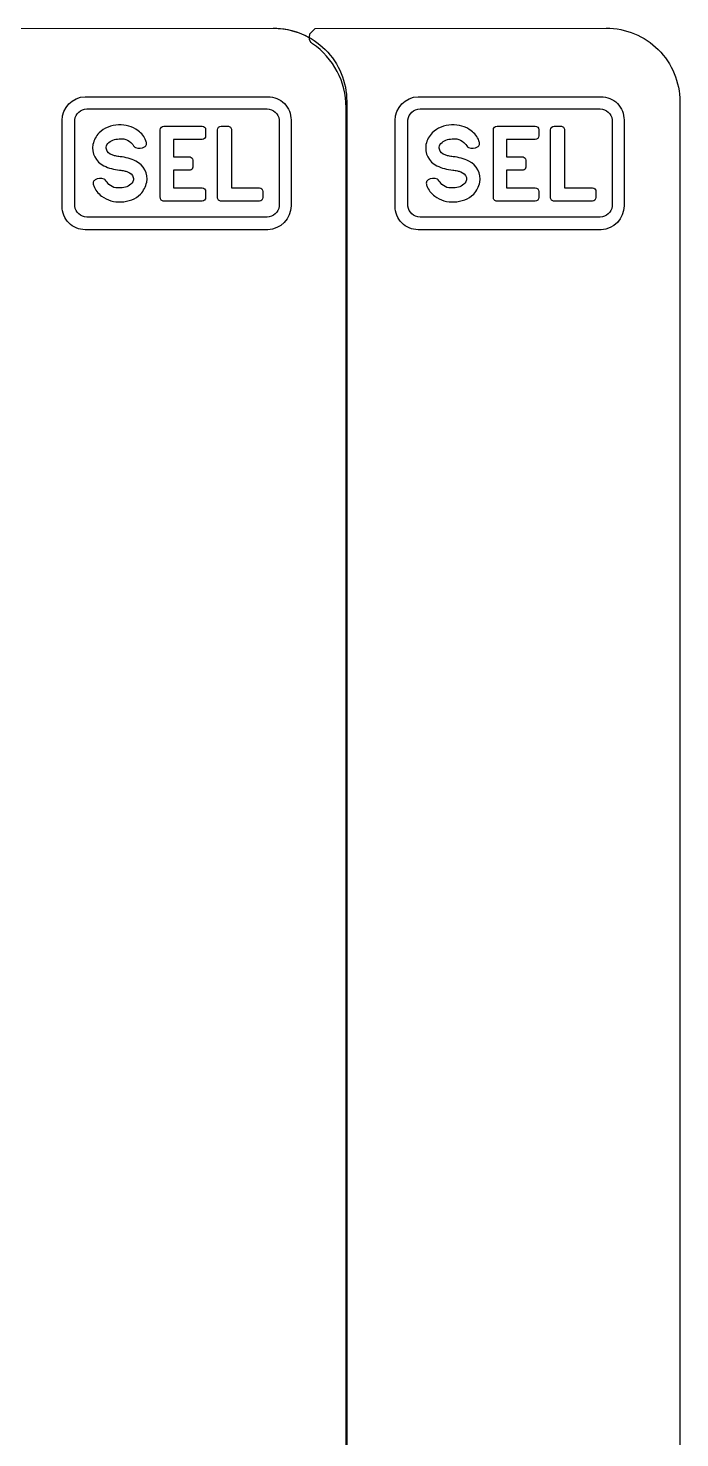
# Model space of a CAD drawing. Extents: x 1 to 47, y 1 to 35.
# Drawn here: x 22.311 to 24.056, y 13.423 to 17.201 of the extents above; entities that cross this region are included whole.
import ezdxf

# ---------------------------------------------------------------- set-up
doc = ezdxf.new("R2010")
doc.units = 0
doc.header["$MEASUREMENT"] = 0
for name, color, linetype in [('9_04__3__63_UNIVERSAL_BINA', 7, 'CONTINUOUS'), ('9_05__4__84_UNIVERSAL_BINA', 7, 'CONTINUOUS'), ('9_07__6__21_UNIVERSAL_BINA', 7, 'CONTINUOUS'), ('9_08__7__21_UNIVERSAL_BINA', 7, 'CONTINUOUS'), ('9_09__8__42_UNIVERSAL_BINA', 7, 'CONTINUOUS'), ('9_10__9__42_UNIVERSAL_BINA', 7, 'CONTINUOUS'), ('9_11__A__63_UNIVERSAL_BINA', 7, 'CONTINUOUS'), ('9_14__D__36_ELECTROMECHANI', 7, 'CONTINUOUS'), ('9_15__E__48_ELECTROMECHANI', 7, 'CONTINUOUS')]:
    doc.layers.add(name, color=color, linetype=linetype)

msp = doc.modelspace()

# ---------------------------------------------------------------- linework, layer by layer
at = {"layer": '9_04__3__63_UNIVERSAL_BINA'}
for points in [[(22.1729, 17.1851), (22.1878, 17.2), (22.9672, 17.2006, -0.414675), (23.164, 17.0039), (23.164, 9.8422, -0.414214), (22.9672, 9.6455), (22.1878, 9.6461), (22.1729, 9.661), (22.1721, 9.6707, -0.255751), (22.1804, 9.6872, 0.24751), (22.2703, 9.8577), (22.2703, 16.9884, 0.247426), (22.1804, 17.1589, -0.257485), (22.1721, 17.1754)], [(22.4633, 17.017), (22.953, 17.017, -0.41811), (23.0147, 16.9546), (23.0147, 16.7243, -0.404471), (22.953, 16.6606), (22.4633, 16.6606, -0.41811), (22.4017, 16.723), (22.4017, 16.9533, -0.404471)], [(22.9828, 16.9548), (22.9828, 16.7239, -0.387804), (22.9504, 16.6944), (22.9504, 16.6944), (22.4682, 16.6944, -0.387804), (22.4358, 16.7239), (22.4358, 16.7239), (22.4358, 16.9548, -0.387804), (22.4682, 16.9843), (22.4682, 16.9843), (22.9504, 16.9843, -0.387804), (22.9828, 16.9548)], [(22.5527, 16.9412, 0.192116), (22.5006, 16.9203, 0.12608), (22.4842, 16.8889, 0.336344), (22.5135, 16.832, 0.087668), (22.5558, 16.8203, -0.022201), (22.5682, 16.8183, -0.039737), (22.5772, 16.8156, -0.23043), (22.5924, 16.8006, -0.182747), (22.591, 16.7885, -0.221111), (22.5628, 16.773, -0.058363), (22.5453, 16.7727, -0.13415), (22.5269, 16.7818, 0.006668), (22.5168, 16.794, 0.085557), (22.5147, 16.7958, 0.231613), (22.4899, 16.7939, 0.170757), (22.4852, 16.7876, 0.118457), (22.4864, 16.7777, 0.153081), (22.5075, 16.7508, 0.186266), (22.5599, 16.7353, 0.192116), (22.612, 16.7562, 0.12608), (22.6283, 16.7876, 0.336344), (22.599, 16.8445, 0.087668), (22.5568, 16.8562, -0.022201), (22.5444, 16.8582, -0.039737), (22.5354, 16.861, -0.23043), (22.5201, 16.876, -0.182747), (22.5215, 16.888, -0.221111), (22.5498, 16.9035, -0.058363), (22.5672, 16.9039, -0.13415), (22.5856, 16.8947, 0.006668), (22.5958, 16.8825, 0.085557), (22.5978, 16.8807, 0.231613), (22.6226, 16.8826, 0.170757), (22.6273, 16.8889, 0.118457), (22.6261, 16.8988, 0.153081), (22.605, 16.9257, 0.186266)], [(22.6997, 16.8197), (22.6997, 16.7728), (22.7768, 16.7728, -0.424366), (22.786, 16.7632), (22.786, 16.7466, -0.404134), (22.7768, 16.737), (22.6744, 16.737, -0.432614), (22.6647, 16.7473), (22.6647, 16.9279, -0.396049), (22.6744, 16.9382), (22.7768, 16.9382, -0.424366), (22.786, 16.9286), (22.786, 16.912, -0.404134), (22.7768, 16.9024), (22.6997, 16.9024), (22.6997, 16.8555), (22.7448, 16.8555, -0.353971), (22.7515, 16.8472), (22.7515, 16.8472), (22.7515, 16.828, -0.353971), (22.7448, 16.8197)], [(22.8277, 16.9382), (22.8453, 16.9382, -0.432614), (22.855, 16.9279), (22.855, 16.7728), (22.93, 16.7728, -0.424366), (22.9393, 16.7632), (22.9393, 16.7466, -0.404134), (22.93, 16.737), (22.8277, 16.737, -0.432614), (22.818, 16.7473), (22.818, 16.9279, -0.396049)]]:
    msp.add_lwpolyline(points, format="xyb", close=True, dxfattribs=at)
at = {"layer": '9_05__4__84_UNIVERSAL_BINA'}
msp.add_lwpolyline([(23.0641, 9.671, -0.129482), (22.9672, 9.6455), (22.1878, 9.6461), (22.1729, 9.661), (22.1721, 9.6707, -0.255751), (22.1804, 9.6872, 0.24751), (22.2703, 9.8577), (22.2703, 16.9884, 0.247426), (22.1804, 17.1589, -0.257485), (22.1721, 17.1754), (22.1729, 17.1851), (22.1878, 17.2), (22.9672, 17.2006, -0.129566), (23.0641, 17.1751, -0.129566)], format="xyb", dxfattribs=at)
for points in [[(23.0649, 17.1851), (23.0798, 17.2), (23.8592, 17.2006, -0.414675), (24.056, 17.0039), (24.056, 9.8422, -0.414214), (23.8592, 9.6455), (23.0798, 9.6461), (23.0649, 9.661), (23.0641, 9.6707, -0.255751), (23.0724, 9.6872, 0.24751), (23.1623, 9.8577), (23.1623, 16.9884, 0.247426), (23.0724, 17.1589, -0.257485), (23.0641, 17.1754)], [(22.4633, 17.017), (22.953, 17.017, -0.41811), (23.0147, 16.9546), (23.0147, 16.7243, -0.404471), (22.953, 16.6606), (22.4633, 16.6606, -0.41811), (22.4017, 16.723), (22.4017, 16.9533, -0.404471)], [(23.3553, 17.017), (23.845, 17.017, -0.41811), (23.9067, 16.9546), (23.9067, 16.7243, -0.404471), (23.845, 16.6606), (23.3553, 16.6606, -0.41811), (23.2937, 16.723), (23.2937, 16.9533, -0.404471)], [(22.9828, 16.9548), (22.9828, 16.7239, -0.387804), (22.9504, 16.6944), (22.9504, 16.6944), (22.4682, 16.6944, -0.387804), (22.4358, 16.7239), (22.4358, 16.7239), (22.4358, 16.9548, -0.387804), (22.4682, 16.9843), (22.4682, 16.9843), (22.9504, 16.9843, -0.387804), (22.9828, 16.9548)], [(23.8748, 16.9548), (23.8748, 16.7239, -0.387804), (23.8424, 16.6944), (23.8424, 16.6944), (23.3602, 16.6944, -0.387804), (23.3278, 16.7239), (23.3278, 16.7239), (23.3278, 16.9548, -0.387804), (23.3602, 16.9843), (23.3602, 16.9843), (23.8424, 16.9843, -0.387804), (23.8748, 16.9548)], [(22.5527, 16.9412, 0.192116), (22.5006, 16.9203, 0.12608), (22.4842, 16.8889, 0.336344), (22.5135, 16.832, 0.087668), (22.5558, 16.8203, -0.022201), (22.5682, 16.8183, -0.039737), (22.5772, 16.8156, -0.23043), (22.5924, 16.8006, -0.182747), (22.591, 16.7885, -0.221111), (22.5628, 16.773, -0.058363), (22.5453, 16.7727, -0.13415), (22.5269, 16.7818, 0.006668), (22.5168, 16.794, 0.085557), (22.5147, 16.7958, 0.231613), (22.4899, 16.7939, 0.170757), (22.4852, 16.7876, 0.118457), (22.4864, 16.7777, 0.153081), (22.5075, 16.7508, 0.186266), (22.5599, 16.7353, 0.192116), (22.612, 16.7562, 0.12608), (22.6283, 16.7876, 0.336344), (22.599, 16.8445, 0.087668), (22.5568, 16.8562, -0.022201), (22.5444, 16.8582, -0.039737), (22.5354, 16.861, -0.23043), (22.5201, 16.876, -0.182747), (22.5215, 16.888, -0.221111), (22.5498, 16.9035, -0.058363), (22.5672, 16.9039, -0.13415), (22.5856, 16.8947, 0.006668), (22.5958, 16.8825, 0.085557), (22.5978, 16.8807, 0.231613), (22.6226, 16.8826, 0.170757), (22.6273, 16.8889, 0.118457), (22.6261, 16.8988, 0.153081), (22.605, 16.9257, 0.186266)], [(22.6997, 16.8197), (22.6997, 16.7728), (22.7768, 16.7728, -0.424366), (22.786, 16.7632), (22.786, 16.7466, -0.404134), (22.7768, 16.737), (22.6744, 16.737, -0.432614), (22.6647, 16.7473), (22.6647, 16.9279, -0.396049), (22.6744, 16.9382), (22.7768, 16.9382, -0.424366), (22.786, 16.9286), (22.786, 16.912, -0.404134), (22.7768, 16.9024), (22.6997, 16.9024), (22.6997, 16.8555), (22.7448, 16.8555, -0.353971), (22.7515, 16.8472), (22.7515, 16.8472), (22.7515, 16.828, -0.353971), (22.7448, 16.8197)], [(22.8277, 16.9382), (22.8453, 16.9382, -0.432614), (22.855, 16.9279), (22.855, 16.7728), (22.93, 16.7728, -0.424366), (22.9393, 16.7632), (22.9393, 16.7466, -0.404134), (22.93, 16.737), (22.8277, 16.737, -0.432614), (22.818, 16.7473), (22.818, 16.9279, -0.396049)], [(23.4447, 16.9412, 0.192116), (23.3926, 16.9203, 0.12608), (23.3762, 16.8889, 0.336344), (23.4055, 16.832, 0.087668), (23.4478, 16.8203, -0.022201), (23.4602, 16.8183, -0.039737), (23.4692, 16.8156, -0.23043), (23.4844, 16.8006, -0.182747), (23.483, 16.7885, -0.221111), (23.4548, 16.773, -0.058363), (23.4373, 16.7727, -0.13415), (23.4189, 16.7818, 0.006668), (23.4088, 16.794, 0.085557), (23.4067, 16.7958, 0.231613), (23.3819, 16.7939, 0.170757), (23.3772, 16.7876, 0.118457), (23.3784, 16.7777, 0.153081), (23.3995, 16.7508, 0.186266), (23.4519, 16.7353, 0.192116), (23.504, 16.7562, 0.12608), (23.5203, 16.7876, 0.336344), (23.491, 16.8445, 0.087668), (23.4488, 16.8562, -0.022201), (23.4364, 16.8582, -0.039737), (23.4274, 16.861, -0.23043), (23.4121, 16.876, -0.182747), (23.4135, 16.888, -0.221111), (23.4418, 16.9035, -0.058363), (23.4592, 16.9039, -0.13415), (23.4776, 16.8947, 0.006668), (23.4878, 16.8825, 0.085557), (23.4898, 16.8807, 0.231613), (23.5146, 16.8826, 0.170757), (23.5193, 16.8889, 0.118457), (23.5181, 16.8988, 0.153081), (23.497, 16.9257, 0.186266)], [(23.5917, 16.8197), (23.5917, 16.7728), (23.6688, 16.7728, -0.424366), (23.678, 16.7632), (23.678, 16.7466, -0.404134), (23.6688, 16.737), (23.5664, 16.737, -0.432614), (23.5567, 16.7473), (23.5567, 16.9279, -0.396049), (23.5664, 16.9382), (23.6688, 16.9382, -0.424366), (23.678, 16.9286), (23.678, 16.912, -0.404134), (23.6688, 16.9024), (23.5917, 16.9024), (23.5917, 16.8555), (23.6368, 16.8555, -0.353971), (23.6435, 16.8472), (23.6435, 16.8472), (23.6435, 16.828, -0.353971), (23.6368, 16.8197)], [(23.7197, 16.9382), (23.7373, 16.9382, -0.432614), (23.747, 16.9279), (23.747, 16.7728), (23.822, 16.7728, -0.424366), (23.8313, 16.7632), (23.8313, 16.7466, -0.404134), (23.822, 16.737), (23.7197, 16.737, -0.432614), (23.71, 16.7473), (23.71, 16.9279, -0.396049)]]:
    msp.add_lwpolyline(points, format="xyb", close=True, dxfattribs=at)
at = {"layer": '9_07__6__21_UNIVERSAL_BINA'}
for points in [[(22.1729, 17.1851), (22.1878, 17.2), (22.9672, 17.2006, -0.414675), (23.164, 17.0039), (23.164, 9.8422, -0.414214), (22.9672, 9.6455), (22.1878, 9.6461), (22.1729, 9.661), (22.1721, 9.6707, -0.255751), (22.1804, 9.6872, 0.24751), (22.2703, 9.8577), (22.2703, 16.9884, 0.247426), (22.1804, 17.1589, -0.257485), (22.1721, 17.1754)], [(22.4633, 17.017), (22.953, 17.017, -0.41811), (23.0147, 16.9546), (23.0147, 16.7243, -0.404471), (22.953, 16.6606), (22.4633, 16.6606, -0.41811), (22.4017, 16.723), (22.4017, 16.9533, -0.404471)], [(22.9828, 16.9548), (22.9828, 16.7239, -0.387804), (22.9504, 16.6944), (22.9504, 16.6944), (22.4682, 16.6944, -0.387804), (22.4358, 16.7239), (22.4358, 16.7239), (22.4358, 16.9548, -0.387804), (22.4682, 16.9843), (22.4682, 16.9843), (22.9504, 16.9843, -0.387804), (22.9828, 16.9548)], [(22.5527, 16.9412, 0.192116), (22.5006, 16.9203, 0.12608), (22.4842, 16.8889, 0.336344), (22.5135, 16.832, 0.087668), (22.5558, 16.8203, -0.022201), (22.5682, 16.8183, -0.039737), (22.5772, 16.8156, -0.23043), (22.5924, 16.8006, -0.182747), (22.591, 16.7885, -0.221111), (22.5628, 16.773, -0.058363), (22.5453, 16.7727, -0.13415), (22.5269, 16.7818, 0.006668), (22.5168, 16.794, 0.085557), (22.5147, 16.7958, 0.231613), (22.4899, 16.7939, 0.170757), (22.4852, 16.7876, 0.118457), (22.4864, 16.7777, 0.153081), (22.5075, 16.7508, 0.186266), (22.5599, 16.7353, 0.192116), (22.612, 16.7562, 0.12608), (22.6283, 16.7876, 0.336344), (22.599, 16.8445, 0.087668), (22.5568, 16.8562, -0.022201), (22.5444, 16.8582, -0.039737), (22.5354, 16.861, -0.23043), (22.5201, 16.876, -0.182747), (22.5215, 16.888, -0.221111), (22.5498, 16.9035, -0.058363), (22.5672, 16.9039, -0.13415), (22.5856, 16.8947, 0.006668), (22.5958, 16.8825, 0.085557), (22.5978, 16.8807, 0.231613), (22.6226, 16.8826, 0.170757), (22.6273, 16.8889, 0.118457), (22.6261, 16.8988, 0.153081), (22.605, 16.9257, 0.186266)], [(22.6997, 16.8197), (22.6997, 16.7728), (22.7768, 16.7728, -0.424366), (22.786, 16.7632), (22.786, 16.7466, -0.404134), (22.7768, 16.737), (22.6744, 16.737, -0.432614), (22.6647, 16.7473), (22.6647, 16.9279, -0.396049), (22.6744, 16.9382), (22.7768, 16.9382, -0.424366), (22.786, 16.9286), (22.786, 16.912, -0.404134), (22.7768, 16.9024), (22.6997, 16.9024), (22.6997, 16.8555), (22.7448, 16.8555, -0.353971), (22.7515, 16.8472), (22.7515, 16.8472), (22.7515, 16.828, -0.353971), (22.7448, 16.8197)], [(22.8277, 16.9382), (22.8453, 16.9382, -0.432614), (22.855, 16.9279), (22.855, 16.7728), (22.93, 16.7728, -0.424366), (22.9393, 16.7632), (22.9393, 16.7466, -0.404134), (22.93, 16.737), (22.8277, 16.737, -0.432614), (22.818, 16.7473), (22.818, 16.9279, -0.396049)]]:
    msp.add_lwpolyline(points, format="xyb", close=True, dxfattribs=at)
at = {"layer": '9_08__7__21_UNIVERSAL_BINA'}
msp.add_lwpolyline([(23.0641, 9.671, -0.129482), (22.9672, 9.6455), (22.1878, 9.6461), (22.1729, 9.661), (22.1721, 9.6707, -0.255751), (22.1804, 9.6872, 0.24751), (22.2703, 9.8577), (22.2703, 16.9884, 0.247426), (22.1804, 17.1589, -0.257485), (22.1721, 17.1754), (22.1729, 17.1851), (22.1878, 17.2), (22.9672, 17.2006, -0.129566), (23.0641, 17.1751, -0.129566)], format="xyb", dxfattribs=at)
for points in [[(23.0649, 17.1851), (23.0798, 17.2), (23.8592, 17.2006, -0.414675), (24.056, 17.0039), (24.056, 9.8422, -0.414214), (23.8592, 9.6455), (23.0798, 9.6461), (23.0649, 9.661), (23.0641, 9.6707, -0.255751), (23.0724, 9.6872, 0.24751), (23.1623, 9.8577), (23.1623, 16.9884, 0.247426), (23.0724, 17.1589, -0.257485), (23.0641, 17.1754)], [(22.4633, 17.017), (22.953, 17.017, -0.41811), (23.0147, 16.9546), (23.0147, 16.7243, -0.404471), (22.953, 16.6606), (22.4633, 16.6606, -0.41811), (22.4017, 16.723), (22.4017, 16.9533, -0.404471)], [(23.3553, 17.017), (23.845, 17.017, -0.41811), (23.9067, 16.9546), (23.9067, 16.7243, -0.404471), (23.845, 16.6606), (23.3553, 16.6606, -0.41811), (23.2937, 16.723), (23.2937, 16.9533, -0.404471)], [(22.9828, 16.9548), (22.9828, 16.7239, -0.387804), (22.9504, 16.6944), (22.9504, 16.6944), (22.4682, 16.6944, -0.387804), (22.4358, 16.7239), (22.4358, 16.7239), (22.4358, 16.9548, -0.387804), (22.4682, 16.9843), (22.4682, 16.9843), (22.9504, 16.9843, -0.387804), (22.9828, 16.9548)], [(23.8748, 16.9548), (23.8748, 16.7239, -0.387804), (23.8424, 16.6944), (23.8424, 16.6944), (23.3602, 16.6944, -0.387804), (23.3278, 16.7239), (23.3278, 16.7239), (23.3278, 16.9548, -0.387804), (23.3602, 16.9843), (23.3602, 16.9843), (23.8424, 16.9843, -0.387804), (23.8748, 16.9548)], [(22.5527, 16.9412, 0.192116), (22.5006, 16.9203, 0.12608), (22.4842, 16.8889, 0.336344), (22.5135, 16.832, 0.087668), (22.5558, 16.8203, -0.022201), (22.5682, 16.8183, -0.039737), (22.5772, 16.8156, -0.23043), (22.5924, 16.8006, -0.182747), (22.591, 16.7885, -0.221111), (22.5628, 16.773, -0.058363), (22.5453, 16.7727, -0.13415), (22.5269, 16.7818, 0.006668), (22.5168, 16.794, 0.085557), (22.5147, 16.7958, 0.231613), (22.4899, 16.7939, 0.170757), (22.4852, 16.7876, 0.118457), (22.4864, 16.7777, 0.153081), (22.5075, 16.7508, 0.186266), (22.5599, 16.7353, 0.192116), (22.612, 16.7562, 0.12608), (22.6283, 16.7876, 0.336344), (22.599, 16.8445, 0.087668), (22.5568, 16.8562, -0.022201), (22.5444, 16.8582, -0.039737), (22.5354, 16.861, -0.23043), (22.5201, 16.876, -0.182747), (22.5215, 16.888, -0.221111), (22.5498, 16.9035, -0.058363), (22.5672, 16.9039, -0.13415), (22.5856, 16.8947, 0.006668), (22.5958, 16.8825, 0.085557), (22.5978, 16.8807, 0.231613), (22.6226, 16.8826, 0.170757), (22.6273, 16.8889, 0.118457), (22.6261, 16.8988, 0.153081), (22.605, 16.9257, 0.186266)], [(22.6997, 16.8197), (22.6997, 16.7728), (22.7768, 16.7728, -0.424366), (22.786, 16.7632), (22.786, 16.7466, -0.404134), (22.7768, 16.737), (22.6744, 16.737, -0.432614), (22.6647, 16.7473), (22.6647, 16.9279, -0.396049), (22.6744, 16.9382), (22.7768, 16.9382, -0.424366), (22.786, 16.9286), (22.786, 16.912, -0.404134), (22.7768, 16.9024), (22.6997, 16.9024), (22.6997, 16.8555), (22.7448, 16.8555, -0.353971), (22.7515, 16.8472), (22.7515, 16.8472), (22.7515, 16.828, -0.353971), (22.7448, 16.8197)], [(22.8277, 16.9382), (22.8453, 16.9382, -0.432614), (22.855, 16.9279), (22.855, 16.7728), (22.93, 16.7728, -0.424366), (22.9393, 16.7632), (22.9393, 16.7466, -0.404134), (22.93, 16.737), (22.8277, 16.737, -0.432614), (22.818, 16.7473), (22.818, 16.9279, -0.396049)], [(23.4447, 16.9412, 0.192116), (23.3926, 16.9203, 0.12608), (23.3762, 16.8889, 0.336344), (23.4055, 16.832, 0.087668), (23.4478, 16.8203, -0.022201), (23.4602, 16.8183, -0.039737), (23.4692, 16.8156, -0.23043), (23.4844, 16.8006, -0.182747), (23.483, 16.7885, -0.221111), (23.4548, 16.773, -0.058363), (23.4373, 16.7727, -0.13415), (23.4189, 16.7818, 0.006668), (23.4088, 16.794, 0.085557), (23.4067, 16.7958, 0.231613), (23.3819, 16.7939, 0.170757), (23.3772, 16.7876, 0.118457), (23.3784, 16.7777, 0.153081), (23.3995, 16.7508, 0.186266), (23.4519, 16.7353, 0.192116), (23.504, 16.7562, 0.12608), (23.5203, 16.7876, 0.336344), (23.491, 16.8445, 0.087668), (23.4488, 16.8562, -0.022201), (23.4364, 16.8582, -0.039737), (23.4274, 16.861, -0.23043), (23.4121, 16.876, -0.182747), (23.4135, 16.888, -0.221111), (23.4418, 16.9035, -0.058363), (23.4592, 16.9039, -0.13415), (23.4776, 16.8947, 0.006668), (23.4878, 16.8825, 0.085557), (23.4898, 16.8807, 0.231613), (23.5146, 16.8826, 0.170757), (23.5193, 16.8889, 0.118457), (23.5181, 16.8988, 0.153081), (23.497, 16.9257, 0.186266)], [(23.5917, 16.8197), (23.5917, 16.7728), (23.6688, 16.7728, -0.424366), (23.678, 16.7632), (23.678, 16.7466, -0.404134), (23.6688, 16.737), (23.5664, 16.737, -0.432614), (23.5567, 16.7473), (23.5567, 16.9279, -0.396049), (23.5664, 16.9382), (23.6688, 16.9382, -0.424366), (23.678, 16.9286), (23.678, 16.912, -0.404134), (23.6688, 16.9024), (23.5917, 16.9024), (23.5917, 16.8555), (23.6368, 16.8555, -0.353971), (23.6435, 16.8472), (23.6435, 16.8472), (23.6435, 16.828, -0.353971), (23.6368, 16.8197)], [(23.7197, 16.9382), (23.7373, 16.9382, -0.432614), (23.747, 16.9279), (23.747, 16.7728), (23.822, 16.7728, -0.424366), (23.8313, 16.7632), (23.8313, 16.7466, -0.404134), (23.822, 16.737), (23.7197, 16.737, -0.432614), (23.71, 16.7473), (23.71, 16.9279, -0.396049)]]:
    msp.add_lwpolyline(points, format="xyb", close=True, dxfattribs=at)
at = {"layer": '9_09__8__42_UNIVERSAL_BINA'}
for points in [[(22.1729, 17.1851), (22.1878, 17.2), (22.9672, 17.2006, -0.414675), (23.164, 17.0039), (23.164, 9.8422, -0.414214), (22.9672, 9.6455), (22.1878, 9.6461), (22.1729, 9.661), (22.1721, 9.6707, -0.255751), (22.1804, 9.6872, 0.24751), (22.2703, 9.8577), (22.2703, 16.9884, 0.247426), (22.1804, 17.1589, -0.257485), (22.1721, 17.1754)], [(22.4633, 17.017), (22.953, 17.017, -0.41811), (23.0147, 16.9546), (23.0147, 16.7243, -0.404471), (22.953, 16.6606), (22.4633, 16.6606, -0.41811), (22.4017, 16.723), (22.4017, 16.9533, -0.404471)], [(22.9828, 16.9548), (22.9828, 16.7239, -0.387804), (22.9504, 16.6944), (22.9504, 16.6944), (22.4682, 16.6944, -0.387804), (22.4358, 16.7239), (22.4358, 16.7239), (22.4358, 16.9548, -0.387804), (22.4682, 16.9843), (22.4682, 16.9843), (22.9504, 16.9843, -0.387804), (22.9828, 16.9548)], [(22.5527, 16.9412, 0.192116), (22.5006, 16.9203, 0.12608), (22.4842, 16.8889, 0.336344), (22.5135, 16.832, 0.087668), (22.5558, 16.8203, -0.022201), (22.5682, 16.8183, -0.039737), (22.5772, 16.8156, -0.23043), (22.5924, 16.8006, -0.182747), (22.591, 16.7885, -0.221111), (22.5628, 16.773, -0.058363), (22.5453, 16.7727, -0.13415), (22.5269, 16.7818, 0.006668), (22.5168, 16.794, 0.085557), (22.5147, 16.7958, 0.231613), (22.4899, 16.7939, 0.170757), (22.4852, 16.7876, 0.118457), (22.4864, 16.7777, 0.153081), (22.5075, 16.7508, 0.186266), (22.5599, 16.7353, 0.192116), (22.612, 16.7562, 0.12608), (22.6283, 16.7876, 0.336344), (22.599, 16.8445, 0.087668), (22.5568, 16.8562, -0.022201), (22.5444, 16.8582, -0.039737), (22.5354, 16.861, -0.23043), (22.5201, 16.876, -0.182747), (22.5215, 16.888, -0.221111), (22.5498, 16.9035, -0.058363), (22.5672, 16.9039, -0.13415), (22.5856, 16.8947, 0.006668), (22.5958, 16.8825, 0.085557), (22.5978, 16.8807, 0.231613), (22.6226, 16.8826, 0.170757), (22.6273, 16.8889, 0.118457), (22.6261, 16.8988, 0.153081), (22.605, 16.9257, 0.186266)], [(22.6997, 16.8197), (22.6997, 16.7728), (22.7768, 16.7728, -0.424366), (22.786, 16.7632), (22.786, 16.7466, -0.404134), (22.7768, 16.737), (22.6744, 16.737, -0.432614), (22.6647, 16.7473), (22.6647, 16.9279, -0.396049), (22.6744, 16.9382), (22.7768, 16.9382, -0.424366), (22.786, 16.9286), (22.786, 16.912, -0.404134), (22.7768, 16.9024), (22.6997, 16.9024), (22.6997, 16.8555), (22.7448, 16.8555, -0.353971), (22.7515, 16.8472), (22.7515, 16.8472), (22.7515, 16.828, -0.353971), (22.7448, 16.8197)], [(22.8277, 16.9382), (22.8453, 16.9382, -0.432614), (22.855, 16.9279), (22.855, 16.7728), (22.93, 16.7728, -0.424366), (22.9393, 16.7632), (22.9393, 16.7466, -0.404134), (22.93, 16.737), (22.8277, 16.737, -0.432614), (22.818, 16.7473), (22.818, 16.9279, -0.396049)]]:
    msp.add_lwpolyline(points, format="xyb", close=True, dxfattribs=at)
at = {"layer": '9_10__9__42_UNIVERSAL_BINA'}
msp.add_lwpolyline([(23.0641, 9.671, -0.129482), (22.9672, 9.6455), (22.1878, 9.6461), (22.1729, 9.661), (22.1721, 9.6707, -0.255751), (22.1804, 9.6872, 0.24751), (22.2703, 9.8577), (22.2703, 16.9884, 0.247426), (22.1804, 17.1589, -0.257485), (22.1721, 17.1754), (22.1729, 17.1851), (22.1878, 17.2), (22.9672, 17.2006, -0.129566), (23.0641, 17.1751, -0.129566)], format="xyb", dxfattribs=at)
for points in [[(23.0649, 17.1851), (23.0798, 17.2), (23.8592, 17.2006, -0.414675), (24.056, 17.0039), (24.056, 9.8422, -0.414214), (23.8592, 9.6455), (23.0798, 9.6461), (23.0649, 9.661), (23.0641, 9.6707, -0.255751), (23.0724, 9.6872, 0.24751), (23.1623, 9.8577), (23.1623, 16.9884, 0.247426), (23.0724, 17.1589, -0.257485), (23.0641, 17.1754)], [(22.4633, 17.017), (22.953, 17.017, -0.41811), (23.0147, 16.9546), (23.0147, 16.7243, -0.404471), (22.953, 16.6606), (22.4633, 16.6606, -0.41811), (22.4017, 16.723), (22.4017, 16.9533, -0.404471)], [(23.3553, 17.017), (23.845, 17.017, -0.41811), (23.9067, 16.9546), (23.9067, 16.7243, -0.404471), (23.845, 16.6606), (23.3553, 16.6606, -0.41811), (23.2937, 16.723), (23.2937, 16.9533, -0.404471)], [(22.9828, 16.9548), (22.9828, 16.7239, -0.387804), (22.9504, 16.6944), (22.9504, 16.6944), (22.4682, 16.6944, -0.387804), (22.4358, 16.7239), (22.4358, 16.7239), (22.4358, 16.9548, -0.387804), (22.4682, 16.9843), (22.4682, 16.9843), (22.9504, 16.9843, -0.387804), (22.9828, 16.9548)], [(23.8748, 16.9548), (23.8748, 16.7239, -0.387804), (23.8424, 16.6944), (23.8424, 16.6944), (23.3602, 16.6944, -0.387804), (23.3278, 16.7239), (23.3278, 16.7239), (23.3278, 16.9548, -0.387804), (23.3602, 16.9843), (23.3602, 16.9843), (23.8424, 16.9843, -0.387804), (23.8748, 16.9548)], [(22.5527, 16.9412, 0.192116), (22.5006, 16.9203, 0.12608), (22.4842, 16.8889, 0.336344), (22.5135, 16.832, 0.087668), (22.5558, 16.8203, -0.022201), (22.5682, 16.8183, -0.039737), (22.5772, 16.8156, -0.23043), (22.5924, 16.8006, -0.182747), (22.591, 16.7885, -0.221111), (22.5628, 16.773, -0.058363), (22.5453, 16.7727, -0.13415), (22.5269, 16.7818, 0.006668), (22.5168, 16.794, 0.085557), (22.5147, 16.7958, 0.231613), (22.4899, 16.7939, 0.170757), (22.4852, 16.7876, 0.118457), (22.4864, 16.7777, 0.153081), (22.5075, 16.7508, 0.186266), (22.5599, 16.7353, 0.192116), (22.612, 16.7562, 0.12608), (22.6283, 16.7876, 0.336344), (22.599, 16.8445, 0.087668), (22.5568, 16.8562, -0.022201), (22.5444, 16.8582, -0.039737), (22.5354, 16.861, -0.23043), (22.5201, 16.876, -0.182747), (22.5215, 16.888, -0.221111), (22.5498, 16.9035, -0.058363), (22.5672, 16.9039, -0.13415), (22.5856, 16.8947, 0.006668), (22.5958, 16.8825, 0.085557), (22.5978, 16.8807, 0.231613), (22.6226, 16.8826, 0.170757), (22.6273, 16.8889, 0.118457), (22.6261, 16.8988, 0.153081), (22.605, 16.9257, 0.186266)], [(22.6997, 16.8197), (22.6997, 16.7728), (22.7768, 16.7728, -0.424366), (22.786, 16.7632), (22.786, 16.7466, -0.404134), (22.7768, 16.737), (22.6744, 16.737, -0.432614), (22.6647, 16.7473), (22.6647, 16.9279, -0.396049), (22.6744, 16.9382), (22.7768, 16.9382, -0.424366), (22.786, 16.9286), (22.786, 16.912, -0.404134), (22.7768, 16.9024), (22.6997, 16.9024), (22.6997, 16.8555), (22.7448, 16.8555, -0.353971), (22.7515, 16.8472), (22.7515, 16.8472), (22.7515, 16.828, -0.353971), (22.7448, 16.8197)], [(22.8277, 16.9382), (22.8453, 16.9382, -0.432614), (22.855, 16.9279), (22.855, 16.7728), (22.93, 16.7728, -0.424366), (22.9393, 16.7632), (22.9393, 16.7466, -0.404134), (22.93, 16.737), (22.8277, 16.737, -0.432614), (22.818, 16.7473), (22.818, 16.9279, -0.396049)], [(23.4447, 16.9412, 0.192116), (23.3926, 16.9203, 0.12608), (23.3762, 16.8889, 0.336344), (23.4055, 16.832, 0.087668), (23.4478, 16.8203, -0.022201), (23.4602, 16.8183, -0.039737), (23.4692, 16.8156, -0.23043), (23.4844, 16.8006, -0.182747), (23.483, 16.7885, -0.221111), (23.4548, 16.773, -0.058363), (23.4373, 16.7727, -0.13415), (23.4189, 16.7818, 0.006668), (23.4088, 16.794, 0.085557), (23.4067, 16.7958, 0.231613), (23.3819, 16.7939, 0.170757), (23.3772, 16.7876, 0.118457), (23.3784, 16.7777, 0.153081), (23.3995, 16.7508, 0.186266), (23.4519, 16.7353, 0.192116), (23.504, 16.7562, 0.12608), (23.5203, 16.7876, 0.336344), (23.491, 16.8445, 0.087668), (23.4488, 16.8562, -0.022201), (23.4364, 16.8582, -0.039737), (23.4274, 16.861, -0.23043), (23.4121, 16.876, -0.182747), (23.4135, 16.888, -0.221111), (23.4418, 16.9035, -0.058363), (23.4592, 16.9039, -0.13415), (23.4776, 16.8947, 0.006668), (23.4878, 16.8825, 0.085557), (23.4898, 16.8807, 0.231613), (23.5146, 16.8826, 0.170757), (23.5193, 16.8889, 0.118457), (23.5181, 16.8988, 0.153081), (23.497, 16.9257, 0.186266)], [(23.5917, 16.8197), (23.5917, 16.7728), (23.6688, 16.7728, -0.424366), (23.678, 16.7632), (23.678, 16.7466, -0.404134), (23.6688, 16.737), (23.5664, 16.737, -0.432614), (23.5567, 16.7473), (23.5567, 16.9279, -0.396049), (23.5664, 16.9382), (23.6688, 16.9382, -0.424366), (23.678, 16.9286), (23.678, 16.912, -0.404134), (23.6688, 16.9024), (23.5917, 16.9024), (23.5917, 16.8555), (23.6368, 16.8555, -0.353971), (23.6435, 16.8472), (23.6435, 16.8472), (23.6435, 16.828, -0.353971), (23.6368, 16.8197)], [(23.7197, 16.9382), (23.7373, 16.9382, -0.432614), (23.747, 16.9279), (23.747, 16.7728), (23.822, 16.7728, -0.424366), (23.8313, 16.7632), (23.8313, 16.7466, -0.404134), (23.822, 16.737), (23.7197, 16.737, -0.432614), (23.71, 16.7473), (23.71, 16.9279, -0.396049)]]:
    msp.add_lwpolyline(points, format="xyb", close=True, dxfattribs=at)
at = {"layer": '9_11__A__63_UNIVERSAL_BINA'}
msp.add_lwpolyline([(23.0641, 9.671, -0.129482), (22.9672, 9.6455), (22.1878, 9.6461), (22.1729, 9.661), (22.1721, 9.6707, -0.255751), (22.1804, 9.6872, 0.24751), (22.2703, 9.8577), (22.2703, 16.9884, 0.247426), (22.1804, 17.1589, -0.257485), (22.1721, 17.1754), (22.1729, 17.1851), (22.1878, 17.2), (22.9672, 17.2006, -0.129566), (23.0641, 17.1751, -0.129566)], format="xyb", dxfattribs=at)
for points in [[(23.0649, 17.1851), (23.0798, 17.2), (23.8592, 17.2006, -0.414675), (24.056, 17.0039), (24.056, 9.8422, -0.414214), (23.8592, 9.6455), (23.0798, 9.6461), (23.0649, 9.661), (23.0641, 9.6707, -0.255751), (23.0724, 9.6872, 0.24751), (23.1623, 9.8577), (23.1623, 16.9884, 0.247426), (23.0724, 17.1589, -0.257485), (23.0641, 17.1754)], [(22.4633, 17.017), (22.953, 17.017, -0.41811), (23.0147, 16.9546), (23.0147, 16.7243, -0.404471), (22.953, 16.6606), (22.4633, 16.6606, -0.41811), (22.4017, 16.723), (22.4017, 16.9533, -0.404471)], [(23.3553, 17.017), (23.845, 17.017, -0.41811), (23.9067, 16.9546), (23.9067, 16.7243, -0.404471), (23.845, 16.6606), (23.3553, 16.6606, -0.41811), (23.2937, 16.723), (23.2937, 16.9533, -0.404471)], [(22.9828, 16.9548), (22.9828, 16.7239, -0.387804), (22.9504, 16.6944), (22.9504, 16.6944), (22.4682, 16.6944, -0.387804), (22.4358, 16.7239), (22.4358, 16.7239), (22.4358, 16.9548, -0.387804), (22.4682, 16.9843), (22.4682, 16.9843), (22.9504, 16.9843, -0.387804), (22.9828, 16.9548)], [(23.8748, 16.9548), (23.8748, 16.7239, -0.387804), (23.8424, 16.6944), (23.8424, 16.6944), (23.3602, 16.6944, -0.387804), (23.3278, 16.7239), (23.3278, 16.7239), (23.3278, 16.9548, -0.387804), (23.3602, 16.9843), (23.3602, 16.9843), (23.8424, 16.9843, -0.387804), (23.8748, 16.9548)], [(22.5527, 16.9412, 0.192116), (22.5006, 16.9203, 0.12608), (22.4842, 16.8889, 0.336344), (22.5135, 16.832, 0.087668), (22.5558, 16.8203, -0.022201), (22.5682, 16.8183, -0.039737), (22.5772, 16.8156, -0.23043), (22.5924, 16.8006, -0.182747), (22.591, 16.7885, -0.221111), (22.5628, 16.773, -0.058363), (22.5453, 16.7727, -0.13415), (22.5269, 16.7818, 0.006668), (22.5168, 16.794, 0.085557), (22.5147, 16.7958, 0.231613), (22.4899, 16.7939, 0.170757), (22.4852, 16.7876, 0.118457), (22.4864, 16.7777, 0.153081), (22.5075, 16.7508, 0.186266), (22.5599, 16.7353, 0.192116), (22.612, 16.7562, 0.12608), (22.6283, 16.7876, 0.336344), (22.599, 16.8445, 0.087668), (22.5568, 16.8562, -0.022201), (22.5444, 16.8582, -0.039737), (22.5354, 16.861, -0.23043), (22.5201, 16.876, -0.182747), (22.5215, 16.888, -0.221111), (22.5498, 16.9035, -0.058363), (22.5672, 16.9039, -0.13415), (22.5856, 16.8947, 0.006668), (22.5958, 16.8825, 0.085557), (22.5978, 16.8807, 0.231613), (22.6226, 16.8826, 0.170757), (22.6273, 16.8889, 0.118457), (22.6261, 16.8988, 0.153081), (22.605, 16.9257, 0.186266)], [(22.6997, 16.8197), (22.6997, 16.7728), (22.7768, 16.7728, -0.424366), (22.786, 16.7632), (22.786, 16.7466, -0.404134), (22.7768, 16.737), (22.6744, 16.737, -0.432614), (22.6647, 16.7473), (22.6647, 16.9279, -0.396049), (22.6744, 16.9382), (22.7768, 16.9382, -0.424366), (22.786, 16.9286), (22.786, 16.912, -0.404134), (22.7768, 16.9024), (22.6997, 16.9024), (22.6997, 16.8555), (22.7448, 16.8555, -0.353971), (22.7515, 16.8472), (22.7515, 16.8472), (22.7515, 16.828, -0.353971), (22.7448, 16.8197)], [(22.8277, 16.9382), (22.8453, 16.9382, -0.432614), (22.855, 16.9279), (22.855, 16.7728), (22.93, 16.7728, -0.424366), (22.9393, 16.7632), (22.9393, 16.7466, -0.404134), (22.93, 16.737), (22.8277, 16.737, -0.432614), (22.818, 16.7473), (22.818, 16.9279, -0.396049)], [(23.4447, 16.9412, 0.192116), (23.3926, 16.9203, 0.12608), (23.3762, 16.8889, 0.336344), (23.4055, 16.832, 0.087668), (23.4478, 16.8203, -0.022201), (23.4602, 16.8183, -0.039737), (23.4692, 16.8156, -0.23043), (23.4844, 16.8006, -0.182747), (23.483, 16.7885, -0.221111), (23.4548, 16.773, -0.058363), (23.4373, 16.7727, -0.13415), (23.4189, 16.7818, 0.006668), (23.4088, 16.794, 0.085557), (23.4067, 16.7958, 0.231613), (23.3819, 16.7939, 0.170757), (23.3772, 16.7876, 0.118457), (23.3784, 16.7777, 0.153081), (23.3995, 16.7508, 0.186266), (23.4519, 16.7353, 0.192116), (23.504, 16.7562, 0.12608), (23.5203, 16.7876, 0.336344), (23.491, 16.8445, 0.087668), (23.4488, 16.8562, -0.022201), (23.4364, 16.8582, -0.039737), (23.4274, 16.861, -0.23043), (23.4121, 16.876, -0.182747), (23.4135, 16.888, -0.221111), (23.4418, 16.9035, -0.058363), (23.4592, 16.9039, -0.13415), (23.4776, 16.8947, 0.006668), (23.4878, 16.8825, 0.085557), (23.4898, 16.8807, 0.231613), (23.5146, 16.8826, 0.170757), (23.5193, 16.8889, 0.118457), (23.5181, 16.8988, 0.153081), (23.497, 16.9257, 0.186266)], [(23.5917, 16.8197), (23.5917, 16.7728), (23.6688, 16.7728, -0.424366), (23.678, 16.7632), (23.678, 16.7466, -0.404134), (23.6688, 16.737), (23.5664, 16.737, -0.432614), (23.5567, 16.7473), (23.5567, 16.9279, -0.396049), (23.5664, 16.9382), (23.6688, 16.9382, -0.424366), (23.678, 16.9286), (23.678, 16.912, -0.404134), (23.6688, 16.9024), (23.5917, 16.9024), (23.5917, 16.8555), (23.6368, 16.8555, -0.353971), (23.6435, 16.8472), (23.6435, 16.8472), (23.6435, 16.828, -0.353971), (23.6368, 16.8197)], [(23.7197, 16.9382), (23.7373, 16.9382, -0.432614), (23.747, 16.9279), (23.747, 16.7728), (23.822, 16.7728, -0.424366), (23.8313, 16.7632), (23.8313, 16.7466, -0.404134), (23.822, 16.737), (23.7197, 16.737, -0.432614), (23.71, 16.7473), (23.71, 16.9279, -0.396049)]]:
    msp.add_lwpolyline(points, format="xyb", close=True, dxfattribs=at)
at = {"layer": '9_14__D__36_ELECTROMECHANI'}
for points in [[(22.1729, 17.1851), (22.1878, 17.2), (22.9672, 17.2006, -0.414675), (23.164, 17.0039), (23.164, 9.8422, -0.414214), (22.9672, 9.6455), (22.1878, 9.6461), (22.1729, 9.661), (22.1721, 9.6707, -0.255751), (22.1804, 9.6872, 0.24751), (22.2703, 9.8577), (22.2703, 16.9884, 0.247426), (22.1804, 17.1589, -0.257485), (22.1721, 17.1754)], [(22.4633, 17.017), (22.953, 17.017, -0.41811), (23.0147, 16.9546), (23.0147, 16.7243, -0.404471), (22.953, 16.6606), (22.4633, 16.6606, -0.41811), (22.4017, 16.723), (22.4017, 16.9533, -0.404471)], [(22.9828, 16.9548), (22.9828, 16.7239, -0.387804), (22.9504, 16.6944), (22.9504, 16.6944), (22.4682, 16.6944, -0.387804), (22.4358, 16.7239), (22.4358, 16.7239), (22.4358, 16.9548, -0.387804), (22.4682, 16.9843), (22.4682, 16.9843), (22.9504, 16.9843, -0.387804), (22.9828, 16.9548)], [(22.5527, 16.9412, 0.192116), (22.5006, 16.9203, 0.12608), (22.4842, 16.8889, 0.336344), (22.5135, 16.832, 0.087668), (22.5558, 16.8203, -0.022201), (22.5682, 16.8183, -0.039737), (22.5772, 16.8156, -0.23043), (22.5924, 16.8006, -0.182747), (22.591, 16.7885, -0.221111), (22.5628, 16.773, -0.058363), (22.5453, 16.7727, -0.13415), (22.5269, 16.7818, 0.006668), (22.5168, 16.794, 0.085557), (22.5147, 16.7958, 0.231613), (22.4899, 16.7939, 0.170757), (22.4852, 16.7876, 0.118457), (22.4864, 16.7777, 0.153081), (22.5075, 16.7508, 0.186266), (22.5599, 16.7353, 0.192116), (22.612, 16.7562, 0.12608), (22.6283, 16.7876, 0.336344), (22.599, 16.8445, 0.087668), (22.5568, 16.8562, -0.022201), (22.5444, 16.8582, -0.039737), (22.5354, 16.861, -0.23043), (22.5201, 16.876, -0.182747), (22.5215, 16.888, -0.221111), (22.5498, 16.9035, -0.058363), (22.5672, 16.9039, -0.13415), (22.5856, 16.8947, 0.006668), (22.5958, 16.8825, 0.085557), (22.5978, 16.8807, 0.231613), (22.6226, 16.8826, 0.170757), (22.6273, 16.8889, 0.118457), (22.6261, 16.8988, 0.153081), (22.605, 16.9257, 0.186266)], [(22.6997, 16.8197), (22.6997, 16.7728), (22.7768, 16.7728, -0.424366), (22.786, 16.7632), (22.786, 16.7466, -0.404134), (22.7768, 16.737), (22.6744, 16.737, -0.432614), (22.6647, 16.7473), (22.6647, 16.9279, -0.396049), (22.6744, 16.9382), (22.7768, 16.9382, -0.424366), (22.786, 16.9286), (22.786, 16.912, -0.404134), (22.7768, 16.9024), (22.6997, 16.9024), (22.6997, 16.8555), (22.7448, 16.8555, -0.353971), (22.7515, 16.8472), (22.7515, 16.8472), (22.7515, 16.828, -0.353971), (22.7448, 16.8197)], [(22.8277, 16.9382), (22.8453, 16.9382, -0.432614), (22.855, 16.9279), (22.855, 16.7728), (22.93, 16.7728, -0.424366), (22.9393, 16.7632), (22.9393, 16.7466, -0.404134), (22.93, 16.737), (22.8277, 16.737, -0.432614), (22.818, 16.7473), (22.818, 16.9279, -0.396049)]]:
    msp.add_lwpolyline(points, format="xyb", close=True, dxfattribs=at)
at = {"layer": '9_15__E__48_ELECTROMECHANI'}
msp.add_lwpolyline([(23.0641, 9.671, -0.129482), (22.9672, 9.6455), (22.1878, 9.6461), (22.1729, 9.661), (22.1721, 9.6707, -0.255751), (22.1804, 9.6872, 0.24751), (22.2703, 9.8577), (22.2703, 16.9884, 0.247426), (22.1804, 17.1589, -0.257485), (22.1721, 17.1754), (22.1729, 17.1851), (22.1878, 17.2), (22.9672, 17.2006, -0.129566), (23.0641, 17.1751, -0.129566)], format="xyb", dxfattribs=at)
for points in [[(23.0649, 17.1851), (23.0798, 17.2), (23.8592, 17.2006, -0.414675), (24.056, 17.0039), (24.056, 9.8422, -0.414214), (23.8592, 9.6455), (23.0798, 9.6461), (23.0649, 9.661), (23.0641, 9.6707, -0.255751), (23.0724, 9.6872, 0.24751), (23.1623, 9.8577), (23.1623, 16.9884, 0.247426), (23.0724, 17.1589, -0.257485), (23.0641, 17.1754)], [(22.4633, 17.017), (22.953, 17.017, -0.41811), (23.0147, 16.9546), (23.0147, 16.7243, -0.404471), (22.953, 16.6606), (22.4633, 16.6606, -0.41811), (22.4017, 16.723), (22.4017, 16.9533, -0.404471)], [(23.3553, 17.017), (23.845, 17.017, -0.41811), (23.9067, 16.9546), (23.9067, 16.7243, -0.404471), (23.845, 16.6606), (23.3553, 16.6606, -0.41811), (23.2937, 16.723), (23.2937, 16.9533, -0.404471)], [(22.9828, 16.9548), (22.9828, 16.7239, -0.387804), (22.9504, 16.6944), (22.9504, 16.6944), (22.4682, 16.6944, -0.387804), (22.4358, 16.7239), (22.4358, 16.7239), (22.4358, 16.9548, -0.387804), (22.4682, 16.9843), (22.4682, 16.9843), (22.9504, 16.9843, -0.387804), (22.9828, 16.9548)], [(23.8748, 16.9548), (23.8748, 16.7239, -0.387804), (23.8424, 16.6944), (23.8424, 16.6944), (23.3602, 16.6944, -0.387804), (23.3278, 16.7239), (23.3278, 16.7239), (23.3278, 16.9548, -0.387804), (23.3602, 16.9843), (23.3602, 16.9843), (23.8424, 16.9843, -0.387804), (23.8748, 16.9548)], [(22.5527, 16.9412, 0.192116), (22.5006, 16.9203, 0.12608), (22.4842, 16.8889, 0.336344), (22.5135, 16.832, 0.087668), (22.5558, 16.8203, -0.022201), (22.5682, 16.8183, -0.039737), (22.5772, 16.8156, -0.23043), (22.5924, 16.8006, -0.182747), (22.591, 16.7885, -0.221111), (22.5628, 16.773, -0.058363), (22.5453, 16.7727, -0.13415), (22.5269, 16.7818, 0.006668), (22.5168, 16.794, 0.085557), (22.5147, 16.7958, 0.231613), (22.4899, 16.7939, 0.170757), (22.4852, 16.7876, 0.118457), (22.4864, 16.7777, 0.153081), (22.5075, 16.7508, 0.186266), (22.5599, 16.7353, 0.192116), (22.612, 16.7562, 0.12608), (22.6283, 16.7876, 0.336344), (22.599, 16.8445, 0.087668), (22.5568, 16.8562, -0.022201), (22.5444, 16.8582, -0.039737), (22.5354, 16.861, -0.23043), (22.5201, 16.876, -0.182747), (22.5215, 16.888, -0.221111), (22.5498, 16.9035, -0.058363), (22.5672, 16.9039, -0.13415), (22.5856, 16.8947, 0.006668), (22.5958, 16.8825, 0.085557), (22.5978, 16.8807, 0.231613), (22.6226, 16.8826, 0.170757), (22.6273, 16.8889, 0.118457), (22.6261, 16.8988, 0.153081), (22.605, 16.9257, 0.186266)], [(22.6997, 16.8197), (22.6997, 16.7728), (22.7768, 16.7728, -0.424366), (22.786, 16.7632), (22.786, 16.7466, -0.404134), (22.7768, 16.737), (22.6744, 16.737, -0.432614), (22.6647, 16.7473), (22.6647, 16.9279, -0.396049), (22.6744, 16.9382), (22.7768, 16.9382, -0.424366), (22.786, 16.9286), (22.786, 16.912, -0.404134), (22.7768, 16.9024), (22.6997, 16.9024), (22.6997, 16.8555), (22.7448, 16.8555, -0.353971), (22.7515, 16.8472), (22.7515, 16.8472), (22.7515, 16.828, -0.353971), (22.7448, 16.8197)], [(22.8277, 16.9382), (22.8453, 16.9382, -0.432614), (22.855, 16.9279), (22.855, 16.7728), (22.93, 16.7728, -0.424366), (22.9393, 16.7632), (22.9393, 16.7466, -0.404134), (22.93, 16.737), (22.8277, 16.737, -0.432614), (22.818, 16.7473), (22.818, 16.9279, -0.396049)], [(23.4447, 16.9412, 0.192116), (23.3926, 16.9203, 0.12608), (23.3762, 16.8889, 0.336344), (23.4055, 16.832, 0.087668), (23.4478, 16.8203, -0.022201), (23.4602, 16.8183, -0.039737), (23.4692, 16.8156, -0.23043), (23.4844, 16.8006, -0.182747), (23.483, 16.7885, -0.221111), (23.4548, 16.773, -0.058363), (23.4373, 16.7727, -0.13415), (23.4189, 16.7818, 0.006668), (23.4088, 16.794, 0.085557), (23.4067, 16.7958, 0.231613), (23.3819, 16.7939, 0.170757), (23.3772, 16.7876, 0.118457), (23.3784, 16.7777, 0.153081), (23.3995, 16.7508, 0.186266), (23.4519, 16.7353, 0.192116), (23.504, 16.7562, 0.12608), (23.5203, 16.7876, 0.336344), (23.491, 16.8445, 0.087668), (23.4488, 16.8562, -0.022201), (23.4364, 16.8582, -0.039737), (23.4274, 16.861, -0.23043), (23.4121, 16.876, -0.182747), (23.4135, 16.888, -0.221111), (23.4418, 16.9035, -0.058363), (23.4592, 16.9039, -0.13415), (23.4776, 16.8947, 0.006668), (23.4878, 16.8825, 0.085557), (23.4898, 16.8807, 0.231613), (23.5146, 16.8826, 0.170757), (23.5193, 16.8889, 0.118457), (23.5181, 16.8988, 0.153081), (23.497, 16.9257, 0.186266)], [(23.5917, 16.8197), (23.5917, 16.7728), (23.6688, 16.7728, -0.424366), (23.678, 16.7632), (23.678, 16.7466, -0.404134), (23.6688, 16.737), (23.5664, 16.737, -0.432614), (23.5567, 16.7473), (23.5567, 16.9279, -0.396049), (23.5664, 16.9382), (23.6688, 16.9382, -0.424366), (23.678, 16.9286), (23.678, 16.912, -0.404134), (23.6688, 16.9024), (23.5917, 16.9024), (23.5917, 16.8555), (23.6368, 16.8555, -0.353971), (23.6435, 16.8472), (23.6435, 16.8472), (23.6435, 16.828, -0.353971), (23.6368, 16.8197)], [(23.7197, 16.9382), (23.7373, 16.9382, -0.432614), (23.747, 16.9279), (23.747, 16.7728), (23.822, 16.7728, -0.424366), (23.8313, 16.7632), (23.8313, 16.7466, -0.404134), (23.822, 16.737), (23.7197, 16.737, -0.432614), (23.71, 16.7473), (23.71, 16.9279, -0.396049)]]:
    msp.add_lwpolyline(points, format="xyb", close=True, dxfattribs=at)

doc.saveas('drawing.dxf')
